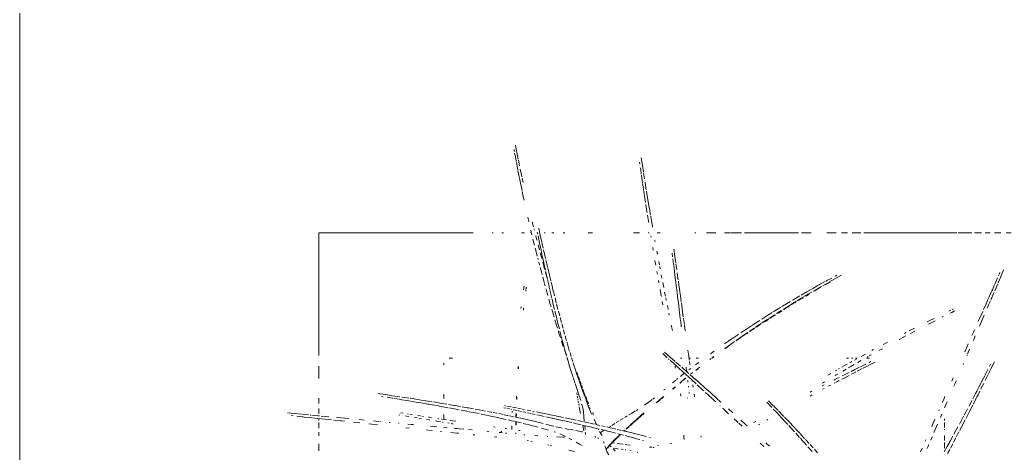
# Model space of a CAD drawing. Header units: millimetres. Extents: x -67152 to -48359, y -6192 to 21191.
# Drawn here: x -62355 to -61563, y 1057 to 1403 of the extents above; entities that cross this region are included whole.
import ezdxf

# ---------------------------------------------------------------- set-up
doc = ezdxf.new("R2010")
doc.units = ezdxf.units.MM
for name, color, linetype, lineweight in [('G-IMPT', 8, 'Continuous', 9), ('I-FURN', 30, 'Continuous', 9), ('Q-SPCQ', 91, 'Continuous', 9)]:
    doc.layers.add(name, color=color, linetype=linetype, lineweight=lineweight)

# ---------------------------------------------------------------- blocks, each defined once
blk = doc.blocks.new('2017_EN_Awning_Llaza_Complet-PRO - Frontal-3576117-Nivel 1 Oficinas')
at = {"layer": 'Q-SPCQ'}
blk.add_line((-2975, 145.89), (-2975, 2171.56), dxfattribs=at)
blk = doc.blocks.new('LR2371_Conjunto_Estar_Externo_932 - RM-palem_elek_dwg-V24-Nivel 1 Oficinas')
at = {"layer": 'G-IMPT'}
for p, q in [((-951.1, -536.5), (-942.6, -520.8)), ((-929.6, -527.1), (-941.1, -547.7)), ((-838.3, -527.4), (-844.6, -541.7)), ((-427.4, -537.4), (-439.4, -523.9)), ((-418.1, -529.2), (-402.5, -546.9)), ((255.9, -524.9), (258.8, -525.6)), ((282.7, -531.2), (287.3, -532.1)), ((302.2, -535.1), (305.5, -535.6)), ((313.3, -536.6), (321.3, -537.7)), ((352.5, -538.6), (344.3, -529.8)), ((374.7, -526.6), (368.9, -515.9)), ((378.4, -535.9), (374.7, -526.6)), ((381.4, -544.2), (378.4, -535.9)), ((501, -528.9), (523.9, -534.6)), ((-975, -581.4), (-965.9, -564.3)), ((-952.8, -568.8), (-963.7, -588.7)), ((-953.8, -541.7), (-963, -558.8)), ((-949.5, -562.9), (-952.8, -568.8)), ((-941.1, -547.7), (-948.5, -561.1)), ((-877.7, -572.1), (-883.6, -586)), ((-870.6, -555.5), (-866.4, -545.8)), ((-864.1, -540.4), (-866.4, -545.8)), ((-856.5, -568.5), (-859, -574.1)), ((-422.9, -542.5), (-411.3, -555.3)), ((-394.7, -573.5), (-406.9, -560.1)), ((-397.1, -553.1), (-386.5, -565)), ((-394.7, -573.5), (-392.5, -575.9)), ((-386.5, -565), (-377.9, -574.6)), ((-243, -558.6), (-253.4, -549)), ((-243, -558.6), (-238.9, -562.4)), ((-231.9, -547.6), (-217.1, -561.5)), ((131.9, -561.3), (124.4, -559.6)), ((175.7, -552.2), (179.8, -553.6)), ((196.7, -544.7), (193.6, -544.5)), ((211.2, -545.6), (201, -545)), ((234.6, -570.6), (237.7, -571.5)), ((248.6, -574.7), (261.6, -578.4)), ((286, -553.3), (298.3, -554.8)), ((305.2, -555.8), (298.3, -554.8)), ((326.5, -558.8), (313.1, -556.9)), ((326.5, -558.8), (336.4, -560)), ((347.2, -573.4), (327.8, -592.6)), ((348.1, -570.5), (329.2, -589.4)), ((332.6, -539.3), (349.5, -541.7)), ((346.3, -561.3), (352.2, -562)), ((347.2, -573.4), (365.4, -554)), ((348.1, -570.5), (365.8, -551.5)), ((355.6, -562.4), (352.2, -562)), ((360.1, -546.7), (365.3, -552)), ((365.4, -554), (379.1, -537.7)), ((365.8, -551.5), (372.4, -543.5)), ((383.5, -549.3), (381.4, -544.2)), ((388.2, -567.3), (387.7, -561.7)), ((388.2, -567.3), (388, -561.5)), ((471.9, -551.4), (482.4, -557.7)), ((482.4, -557.7), (494.6, -564.4)), ((512.4, -574.4), (523.3, -580.5)), ((589.1, -550.2), (594.9, -551.7)), ((601.6, -553.3), (604.9, -554.1)), ((665.6, -567.7), (670.2, -568.7)), ((679.5, -570.3), (685, -571.1)), ((-1000, -629.3), (-990.3, -610.5)), ((-978.1, -587.3), (-987.1, -604.5)), ((-976.6, -612.3), (-983, -624)), ((-967.5, -595.5), (-976.6, -612.3)), ((-900.4, -625.5), (-890.4, -602)), ((-389, -579.6), (-377.9, -591.6)), ((-371.9, -598.1), (-377.9, -591.6)), ((-376.8, -575.9), (-372.9, -580.2)), ((-360.8, -610), (-370.8, -599.2)), ((-370.1, -583.4), (-354.8, -600.3)), ((-360.8, -610), (-352.9, -618.3)), ((-350, -605.5), (-335.8, -621)), ((11.6, -584.7), (12.6, -589.8)), ((77.3, -575.9), (78, -586.9)), ((78.1, -588.2), (78.3, -592.2)), ((210.9, -583.1), (206.9, -582)), ((223.5, -586.5), (229, -588)), ((243.3, -591.7), (229, -588)), ((243.3, -591.7), (258.3, -595.6)), ((274, -599.5), (258.3, -595.6)), ((261.6, -578.4), (277.3, -582.7)), ((274, -599.5), (290.4, -603.6)), ((277.3, -582.7), (293.6, -587.1)), ((299.9, -605.9), (290.4, -603.6)), ((293.6, -587.1), (305.6, -590.3)), ((307.5, -607.7), (301.6, -606.3)), ((309, -608.2), (305.4, -611.4)), ((307.1, -611.7), (310.6, -608.5)), ((307.5, -607.7), (317.7, -610.2)), ((312.3, -592.1), (328.4, -596.3)), ((322, -611.2), (325.3, -612)), ((323.2, -594.9), (329.2, -589.4)), ((324.8, -595.4), (327.8, -592.6)), ((336.5, -614.6), (325.3, -612)), ((328.4, -596.3), (334.4, -597.8)), ((342.6, -599.9), (346.8, -601)), ((346.8, -601), (365.9, -605.9)), ((365.9, -605.9), (372.5, -607.5)), ((374.4, -608), (385.6, -610.8)), ((385.6, -610.8), (398.6, -614)), ((394.3, -606.3), (387, -611.1)), ((398.2, -595.4), (394.1, -590.3)), ((394.3, -606.3), (401.6, -600.9)), ((405.1, -606.5), (398.2, -595.4)), ((412.6, -581.8), (407.6, -579.6)), ((408.5, -613), (410.5, -616.9)), ((423.1, -586.3), (418.8, -584.5)), ((459, -595.2), (459.2, -598.2)), ((459.2, -598.2), (459.7, -604)), ((460.5, -614.1), (462, -629.2)), ((464.9, -608.3), (466.4, -615.8)), ((469.3, -604.5), (473.6, -605.3)), ((489.4, -608.4), (473.6, -605.3)), ((489.4, -608.4), (497.2, -610)), ((505.3, -611.8), (508.5, -612.4)), ((523.8, -614.5), (508.5, -612.4)), ((535.8, -586.8), (546.2, -591.7)), ((547.1, -584.3), (540.2, -583.9)), ((546.2, -591.7), (559, -597.6)), ((547.1, -584.3), (571.2, -585.9)), ((574.8, -603.6), (580.2, -605.4)), ((602.1, -611.1), (611.9, -613.9)), ((608, -587.5), (604.2, -587.4)), ((611.9, -613.9), (626, -618)), ((655.5, -590.3), (644.1, -589.5)), ((693.9, -593.4), (697.4, -593.7)), ((712.2, -609.8), (717.8, -610.6)), ((729.1, -596.8), (729.1, -600.6)), ((769, -600.4), (763.5, -599.9)), ((785.9, -601.9), (780.8, -601.5)), ((782.8, -605.8), (786.8, -606.4)), ((785.9, -601.9), (793.4, -602.6)), ((802.9, -584.2), (812.1, -585.1)), ((841.3, -606.9), (832.8, -606.2)), ((888, -593), (894.1, -593.7)), ((897.9, -612.1), (912.2, -613.4)), ((949.3, -599.4), (957.6, -600.3)), ((957.6, -600.3), (980.3, -602.6)), ((1016.2, -606.4), (1020.5, -606.8)), ((1052.8, -610.2), (1067.5, -611.7)), ((1069.5, -612), (1074.5, -612.5)), ((-1000, -629.3), (-1011.7, -651.8)), ((-988.8, -634.8), (-1001, -657.7)), ((-900.4, -625.5), (-904.5, -635.1)), ((-884.8, -632.5), (-894, -653.4)), ((-881.4, -624.9), (-884.8, -632.5)), ((-351.2, -620.2), (-343.2, -628.7)), ((-332.9, -639.5), (-343.2, -628.7)), ((-335.8, -621), (-328, -629.5)), ((-325.2, -647.6), (-331.7, -640.7)), ((-325.2, -647.6), (-311.2, -662.1)), ((-324.8, -632.9), (-318.1, -640.2)), ((-318.1, -640.2), (-299.9, -659.6)), ((-242.6, -649.9), (-246.5, -652.2)), ((-211.2, -631.4), (-216.2, -634.4)), ((-193.3, -640.7), (-200.3, -644.7)), ((-158, -636.2), (-166.9, -628.1)), ((-158, -636.2), (-142.4, -650.3)), ((-147.7, -626.5), (-134.8, -638.5)), ((-132.5, -640.7), (-127, -645.8)), ((-127, -645.8), (-116.3, -655.7)), ((263.9, -650.7), (241.8, -670.2)), ((266.7, -646.6), (245, -665.8)), ((263.9, -650.7), (282.2, -634)), ((266.7, -646.6), (271, -642.6)), ((274.1, -639.8), (284.6, -630.1)), ((288.5, -628.3), (282.2, -634)), ((301.6, -614.8), (289.6, -625.6)), ((301.6, -616.6), (289.8, -627.2)), ((324.4, -650.3), (313.5, -657.1)), ((339.8, -640.7), (328.1, -648)), ((343.8, -616.4), (341, -615.7)), ((343.8, -616.4), (355.7, -619.1)), ((349.5, -634.6), (344.9, -637.5)), ((357.1, -629.9), (349.5, -634.6)), ((357.1, -619.4), (363, -620.8)), ((369.5, -622.3), (361.4, -627.3)), ((375.8, -623.7), (363, -620.8)), ((382.7, -625.3), (397.1, -628.6)), ((419.1, -633.5), (403.2, -629.9)), ((406, -615.7), (426.9, -620.8)), ((416.1, -632.8), (425.1, -654.3)), ((419.4, -635.8), (420.7, -638.8)), ((424.4, -634.7), (441.8, -638.5)), ((426.9, -620.8), (440.6, -624.1)), ((442.4, -624.5), (448.5, -626)), ((464.9, -643.6), (445.8, -639.4)), ((448.5, -626), (470.6, -631.2)), ((463.6, -646), (465, -662.8)), ((466.4, -615.8), (469, -629.8)), ((468, -644.2), (468.2, -644.3)), ((470.9, -644.9), (488.5, -648.7)), ((476, -632.4), (493.3, -636.5)), ((493.3, -636.5), (505.4, -639.2)), ((513.1, -653.9), (494.8, -650)), ((511.7, -640.7), (516.5, -641.8)), ((516.5, -641.8), (540.3, -647.2)), ((523.8, -614.5), (539.1, -617.2)), ((540.3, -647.2), (548.5, -649.1)), ((558.3, -621.1), (549.4, -619.2)), ((549.6, -649.3), (564.6, -652.7)), ((558.3, -621.1), (573.7, -624.6)), ((594.3, -629.7), (582.2, -626.7)), ((594.3, -629.7), (609, -633.5)), ((612.3, -634.4), (609, -633.5)), ((623.2, -637.2), (638.1, -641)), ((626, -618), (629.3, -619)), ((645, -642.7), (638.1, -641)), ((643.7, -622.9), (656.3, -626.4)), ((653.7, -644.8), (647.3, -643.2)), ((653.7, -644.8), (670, -648.7)), ((659.1, -627.1), (672.6, -630.6)), ((687, -652.6), (670, -648.7)), ((672.6, -630.6), (681.2, -632.8)), ((683.1, -633.3), (689.5, -634.9)), ((689.5, -634.9), (700.1, -637.5)), ((707.2, -639.3), (725.5, -643.7)), ((725.5, -643.7), (734.4, -645.7)), ((727.5, -632.4), (727.3, -644.1)), ((728.8, -635.6), (728.7, -643.6)), ((728.8, -635.6), (728.8, -631.2)), ((736.3, -646.2), (744.5, -648.1)), ((744.5, -614.2), (744.2, -627.7)), ((744.5, -648.1), (758.2, -651.2)), ((765.5, -617.4), (769.9, -618)), ((815.3, -624.5), (808.2, -623.5)), ((947.3, -616.6), (930.3, -615)), ((955.7, -617.3), (947.9, -616.6)), ((955.7, -617.3), (966.2, -618.3)), ((960.5, -645.8), (973.4, -647.8)), ((971.6, -635.9), (975.3, -636.5)), ((984, -649.3), (973.4, -647.8)), ((975.3, -636.5), (979.4, -637.2)), ((986.7, -638.3), (992.4, -639.3)), ((1007.3, -622), (994.2, -620.8)), ((1003.2, -652.2), (997.7, -651.4)), ((1003.2, -652.2), (1016.5, -654.2)), ((1009.6, -642.1), (1013.1, -642.7)), ((1020.9, -643.9), (1034.7, -646.2)), ((1034.6, -624.5), (1044.1, -625.4)), ((1034.7, -646.2), (1039.7, -647)), ((1059.6, -626.8), (1044.1, -625.4)), ((1061.2, -650.6), (1064.3, -651.1)), ((1064.3, -651.1), (1074.4, -652.8)), ((1133.9, -633.6), (1124.9, -632.8)), ((1133.9, -633.6), (1147.1, -634.8)), ((1141.1, -619.4), (1155, -620.9)), ((1183.7, -638.2), (1180.8, -638)), ((1215.2, -641.1), (1219.7, -641.5)), ((1255, -644.8), (1250, -644.3)), ((1258.8, -645.1), (1279.5, -647.1)), ((1264.2, -632.4), (1286.7, -634.7)), ((1286.7, -634.7), (1297.6, -635.9)), ((1316.6, -650.5), (1335.7, -652.3)), ((1332.6, -639.5), (1347.2, -641.1)), ((1347.2, -641.1), (1357.4, -642.2)), ((1391.6, -645.8), (1402.2, -646.9)), ((1403.8, -647.1), (1407.4, -647.4)), ((1407.4, -647.4), (1434.5, -650.3)), ((1442.8, -651.2), (1467.2, -653.7)), ((-1028.9, -685.4), (-1036.2, -699.7)), ((-1024, -675.8), (-1028.2, -683.9)), ((-1024, -675.8), (-1015, -658.2)), ((-1013.5, -681), (-1020, -693.4)), ((-1007.3, -669.4), (-1013.5, -681)), ((-1001, -657.7), (-1005.2, -665.6)), ((-920.7, -673.1), (-915.6, -661)), ((-908.6, -686.4), (-910.4, -690.3)), ((-308.9, -664.4), (-306.7, -666.7)), ((-287.9, -686.1), (-306.7, -666.7)), ((-299.9, -659.6), (-281.4, -679.3)), ((-285.6, -688.5), (-268.8, -705.7)), ((-281.4, -679.3), (-268.1, -693.3)), ((-111.6, -678.2), (-94.6, -693.6)), ((-95.3, -675.2), (-83.6, -686)), ((-83.6, -686), (-72.2, -696.5)), ((231.6, -677.7), (245, -665.8)), ((232.7, -678.2), (241.8, -670.2)), ((262.1, -688.1), (256.9, -691.2)), ((279.4, -677.8), (265.8, -685.9)), ((291, -670.8), (279.4, -677.8)), ((303.2, -663.5), (297.3, -667)), ((308.5, -660.2), (303.2, -663.5)), ((430.1, -680.1), (429.7, -671)), ((435.7, -673.1), (441, -685.9)), ((447.6, -701.7), (441, -685.9)), ((465, -662.8), (467, -681.8)), ((467, -681.8), (469.5, -698.9)), ((478, -675.6), (483.1, -702.1)), ((514.1, -654.1), (537.4, -659)), ((562.3, -664.3), (544.1, -660.4)), ((562.3, -664.3), (570.7, -666)), ((564.6, -652.7), (577.6, -655.6)), ((572.3, -666.3), (587.2, -669.4)), ((579.2, -655.9), (585.1, -657.2)), ((586.5, -657.5), (589.4, -658.2)), ((596.1, -671.2), (587.2, -669.4)), ((589.4, -658.2), (612.2, -663.2)), ((612.5, -674.6), (597.7, -671.6)), ((612.5, -674.6), (638.3, -679.8)), ((619.3, -664.8), (640.3, -669.4)), ((649.1, -682), (638.3, -679.8)), ((640.3, -669.4), (646.8, -670.8)), ((654.1, -672.3), (665.4, -674.8)), ((664.5, -685.1), (658.3, -683.9)), ((669.2, -675.6), (684.1, -678.8)), ((670.8, -686.4), (684.6, -689.1)), ((687, -652.6), (704.7, -656.6)), ((690.2, -680.1), (693, -680.7)), ((693, -680.7), (702.2, -682.7)), ((723, -660.6), (704.7, -656.6)), ((706.6, -683.6), (713, -684.9)), ((716.2, -685.6), (719.3, -686.3)), ((723, -660.6), (732.7, -662.7)), ((723.7, -687.2), (739.2, -690.5)), ((726.7, -673.1), (726.9, -661.9)), ((728, -677.5), (728.3, -664.6)), ((728.4, -661.7), (728.3, -664.6)), ((737.2, -663.6), (742.1, -664.7)), ((753, -666.9), (742.1, -664.7)), ((742.6, -679.6), (742.4, -685.1)), ((761.7, -668.7), (757.9, -667.9)), ((761.7, -668.7), (773.3, -671.1)), ((765.9, -653), (784.3, -657.1)), ((778.2, -672.1), (782, -672.9)), ((794.6, -675.4), (782, -672.9)), ((784.3, -657.1), (799.4, -660.4)), ((801.2, -660.7), (805.1, -661.6)), ((802.9, -677), (801.2, -676.7)), ((802.9, -677), (816.3, -679.6)), ((805.1, -661.6), (826.5, -666.2)), ((821.3, -680.6), (824.4, -681.2)), ((838.7, -683.9), (824.4, -681.2)), ((826.5, -666.2), (833.9, -667.7)), ((836, -668.1), (848.6, -670.7)), ((846.4, -685.4), (869.1, -689.6)), ((848.6, -670.7), (863, -673.7)), ((886.7, -692.9), (869.1, -689.6)), ((871.1, -675.3), (894.2, -680)), ((894.2, -680), (909.2, -682.9)), ((912.2, -683.5), (917.9, -684.6)), ((917.9, -684.6), (940.2, -688.9)), ((947.8, -690.3), (966.7, -693.9)), ((1027.2, -655.8), (1030.6, -656.4)), ((1062.6, -661.2), (1055.2, -660.1)), ((1062.6, -661.2), (1067, -661.9)), ((1086.8, -664.9), (1092.2, -665.8)), ((1093.8, -656), (1103.8, -657.7)), ((1108.5, -668.3), (1098.5, -666.7)), ((1110.8, -658.8), (1120.7, -660.5)), ((1130.2, -671.6), (1138.5, -672.9)), ((1142.8, -664.2), (1152.5, -665.8)), ((1144.7, -673.9), (1148.1, -674.4)), ((1152.5, -665.8), (1155.6, -666.4)), ((1174.7, -678.5), (1164.7, -677)), ((1178, -670.1), (1181.6, -670.8)), ((1376, -656), (1406.2, -658.8)), ((1423, -660.4), (1406.2, -658.8)), ((1452.4, -663.1), (1466, -664.4)), ((1483, -665.9), (1466, -664.4)), ((1467.2, -653.7), (1480.4, -655.1)), ((1482.8, -655.4), (1496.8, -656.9)), ((1495.7, -667.1), (1488.6, -666.5)), ((1495.7, -667.1), (1518, -669.2)), ((1496.8, -656.9), (1516.5, -659)), ((1518.7, -659.2), (1526.3, -660)), ((1522.8, -669.6), (1525.2, -669.9)), ((1526.3, -660), (1548, -662.3)), ((1554.6, -672.6), (1531.6, -670.5)), ((1551.5, -662.7), (1555.6, -663.1)), ((1555.6, -663.1), (1576.1, -665.3)), ((1558.2, -672.9), (1583.6, -675.3)), ((1612.5, -678), (1584.3, -675.4)), ((1590.8, -666.9), (1598.5, -667.7)), ((-1048.5, -723.9), (-1054.1, -734.9)), ((-1048.5, -723.9), (-1042.6, -712.2)), ((-1040.6, -708.3), (-1036.2, -699.7)), ((-1026, -704.7), (-1037.4, -726.4)), ((-941.4, -721.4), (-935.3, -707.1)), ((-931.5, -698.3), (-935.3, -707.1)), ((-923.5, -720), (-929.4, -733.5)), ((-249.2, -725.5), (-268.3, -706.2)), ((-262.5, -699.1), (-243.2, -719.2)), ((-64.8, -720.4), (-48.6, -734.9)), ((-62.5, -705.5), (-61.8, -706.2)), ((-46.2, -720.5), (-39.8, -726.4)), ((-39.8, -726.4), (-32.3, -733.3)), ((175.8, -724.7), (156.7, -741.1)), ((180.3, -719.5), (169.5, -728.8)), ((175.8, -724.7), (185.3, -717.2)), ((207.3, -724.5), (200.3, -730)), ((214.3, -719.5), (207.3, -724.5)), ((230.6, -708), (214.8, -719.2)), ((440.5, -694.9), (442.3, -699.6)), ((444.5, -705.5), (445.7, -708.8)), ((447.3, -713), (448.6, -716.7)), ((447.6, -701.7), (453.8, -719.5)), ((452.3, -726.1), (448.6, -716.7)), ((459.5, -737), (453.8, -719.5)), ((470, -701), (472.7, -712.4)), ((476.7, -726), (479.3, -733.6)), ((483.9, -706.5), (485.1, -712.9)), ((486.1, -718.6), (486.9, -723.2)), ((487.8, -727.8), (488.4, -731.1)), ((704.5, -693.1), (696.9, -691.6)), ((718.1, -695.8), (708.6, -693.9)), ((718.1, -695.8), (721.6, -696.5)), ((725.7, -697.3), (741.8, -700.4)), ((745.7, -691.8), (747.3, -692.2)), ((764.2, -704.8), (746.2, -701.3)), ((753.2, -693.4), (760.5, -694.9)), ((766.4, -696.2), (774.9, -697.9)), ((773.2, -706.5), (769, -705.7)), ((892.4, -693.9), (911.5, -697.3)), ((912.2, -697.5), (915.9, -698.1)), ((936.7, -701.8), (917.6, -698.4)), ((943.2, -702.9), (964.8, -706.7)), ((967.7, -707.2), (964.8, -706.7)), ((966.7, -693.9), (988, -697.8)), ((988.9, -710.8), (969.1, -707.4)), ((991.8, -698.5), (1017.3, -703.2)), ((996.3, -712), (1015, -715.1)), ((1041.6, -719.5), (1015.6, -715.2)), ((1017.3, -703.2), (1026.1, -704.8)), ((1027.3, -705), (1043.3, -707.8)), ((1041.6, -719.5), (1050.6, -720.9)), ((1043.3, -707.8), (1065.1, -711.7)), ((1053.7, -721.4), (1068.1, -723.8)), ((1066.6, -711.9), (1069.7, -712.5)), ((1077.6, -725.3), (1068.1, -723.8)), ((1069.7, -712.5), (1093.9, -716.6)), ((1094.9, -728), (1078.7, -725.4)), ((1094.9, -728), (1122.2, -732.2)), ((1096.5, -717.1), (1123.7, -721.7)), ((1123.7, -721.7), (1135.9, -723.7)), ((1138.2, -724.1), (1151.2, -726.3)), ((1151.2, -726.3), (1169.7, -729.3)), ((-1068.1, -762.8), (-1060.9, -748.5)), ((-1057.6, -765.2), (-1064.2, -778)), ((-1055.3, -737.3), (-1060.9, -748.5)), ((-1051.4, -753.2), (-1057.1, -764.2)), ((-1040.9, -733.2), (-1051.4, -753.2)), ((-930.3, -735.4), (-932.3, -740)), ((-418.7, -748.1), (-410.4, -743.6)), ((-410.4, -758.1), (-418, -762)), ((-25.7, -755.4), (-48, -735.4)), ((-31.4, -734.1), (-17.8, -746.6)), ((-25.7, -755.4), (-3.4, -775.3)), ((-17.8, -746.6), (-6.1, -757.3)), ((0.5, -763.4), (4.4, -766.9)), ((4.4, -766.9), (26.5, -787.1)), ((38.8, -751.4), (37.1, -739.9)), ((57.1, -753.2), (57.6, -757.6)), ((65.2, -736.8), (64.3, -733.4)), ((89.7, -742.5), (90, -745.9)), ((90, -745.9), (90.9, -751.9)), ((155.2, -767.3), (151.5, -770.3)), ((155.1, -741.2), (161, -736.1)), ((164.5, -733.1), (161, -736.1)), ((198.6, -731.4), (192.3, -736.5)), ((458.3, -741.3), (454.1, -730.6)), ((459.5, -737), (464.9, -751.3)), ((460, -746), (463.8, -756.1)), ((464.8, -758.8), (469, -770.3)), ((470.2, -765.1), (464.9, -751.3)), ((470.2, -765.1), (475.6, -779.6)), ((479.3, -733.6), (484.3, -747.8)), ((484.3, -747.8), (489.3, -761.6)), ((489.1, -735.3), (490.7, -743.6)), ((489.3, -761.6), (494.3, -776.2)), ((491.5, -747.8), (493, -756.1)), ((724.5, -739.7), (724.8, -730.7)), ((725.9, -742.7), (726.3, -732.4)), ((1137.9, -734.7), (1122.2, -732.2)), ((1149.7, -736.5), (1143.2, -735.5)), ((1149.7, -736.5), (1170.8, -739.6)), ((1171.8, -729.7), (1179.1, -730.9)), ((1205.8, -744.8), (1177.6, -740.7)), ((1179.1, -730.9), (1199.9, -734.3)), ((1203.3, -734.8), (1207.2, -735.4)), ((1207.2, -735.4), (1227.3, -738.6)), ((1209.4, -745.4), (1234.3, -749)), ((1263.1, -753.1), (1235.1, -749.1)), ((1241.8, -740.9), (1249.4, -742.1)), ((-1098.6, -824.3), (-1088.7, -804.2)), ((-1077.1, -803.1), (-1086.7, -821.9)), ((-1073.4, -773.5), (-1082.9, -792.6)), ((-1073.8, -796.6), (-1077.1, -803.1)), ((-1073.4, -773.5), (-1071.8, -770.3)), ((-1064.2, -778), (-1072.8, -794.7)), ((-970.7, -790), (-975.9, -802.1)), ((-970.7, -790), (-967.1, -781.6)), ((-959.4, -801.2), (-965.1, -813.9)), ((-516.3, -799.8), (-522.8, -803.2)), ((-516.3, -799.8), (-511.3, -797.2)), ((-503.1, -805.5), (-509.4, -808.7)), ((-508.4, -795.6), (-504.1, -793.4)), ((-482.1, -781.8), (-489.7, -785.8)), ((-462, -795.6), (-465.8, -797.9)), ((-457.7, -782.4), (-465.2, -786.3)), ((-464.6, -772.6), (-460.3, -770.3)), ((-462, -795.6), (-457.8, -793.1)), ((19.1, -795.3), (-3.4, -775.3)), ((19.1, -795.3), (41.5, -815.2)), ((30.5, -790.8), (48.7, -807.4)), ((43.7, -786.7), (42.4, -777.6)), ((45.8, -801.7), (46.3, -805.2)), ((60, -778), (60.5, -782.3)), ((62.3, -797.2), (63, -803.5)), ((70, -812.2), (83.1, -801.8)), ((94.3, -793.8), (76.6, -808.3)), ((92.7, -793.8), (88.3, -797.5)), ((122.2, -794.5), (109.4, -804.8)), ((110.2, -779.4), (121.1, -770.3)), ((112.2, -779), (117.3, -774.8)), ((122.6, -770.3), (117.3, -774.8)), ((474.8, -786.1), (470.5, -774.2)), ((481.1, -794.8), (475.6, -779.6)), ((479.6, -799.3), (476.2, -789.8)), ((479.6, -799.3), (480.7, -802.5)), ((481.1, -794.8), (486.7, -810.7)), ((494.3, -776.2), (499.4, -791.5)), ((500.3, -794.2), (504.6, -807.5)), ((-1100.2, -827.5), (-1111.3, -850.1)), ((-1090.1, -828.5), (-1099.3, -846.6)), ((-1088.3, -824.9), (-1090.1, -828.5)), ((-612.8, -849.6), (-593.4, -839.7)), ((-584.5, -835.1), (-588.1, -837)), ((-577.6, -842.8), (-584, -846)), ((-571.3, -828.3), (-582.2, -833.9)), ((-569.8, -838.9), (-575.7, -841.9)), ((-559.5, -833.8), (-562.2, -835.1)), ((-561.6, -823.3), (-539.9, -812)), ((-547, -827.5), (-559.5, -833.8)), ((-549.9, -847.5), (-537.3, -840.2)), ((-535.4, -821.7), (-546, -827.1)), ((-533.7, -808.9), (-539.9, -812)), ((-511.7, -809.8), (-523.6, -815.8)), ((-511.8, -825.3), (-517.9, -828.8)), ((-509.3, -841.6), (-513.4, -843.9)), ((-511.8, -825.3), (-508, -823)), ((-479.7, -824.6), (-491.1, -831.2)), ((16.1, -855.9), (32.3, -843.4)), ((24.1, -848.4), (32.2, -842.1)), ((54.4, -826.6), (41.5, -815.2)), ((50.8, -828.9), (42.9, -835.1)), ((48.7, -807.4), (58.6, -816.3)), ((64, -835.1), (58.7, -830.4)), ((59.5, -817.1), (70.9, -827.5)), ((64, -835.1), (86.5, -855)), ((67.3, -838), (64.2, -840.4)), ((67.2, -838.1), (67.7, -842.7)), ((67.7, -842.7), (69.3, -855.8)), ((70.9, -827.5), (85.7, -840.9)), ((71.5, -812.4), (76.6, -808.3)), ((85.4, -823.9), (75.5, -831.6)), ((91.3, -819.2), (85.4, -823.9)), ((87.4, -842.5), (93.2, -847.7)), ((106.1, -807.4), (101.3, -811.3)), ((482, -806.5), (486.4, -819.7)), ((492.3, -827.3), (486.7, -810.7)), ((487.8, -824.2), (489.4, -829)), ((491.3, -835.1), (489.4, -829)), ((492.3, -827.3), (498, -844.6)), ((504.6, -807.5), (507.3, -815.9)), ((507.9, -817.8), (509.9, -824.2)), ((509.9, -824.2), (513.1, -834.5)), ((513.2, -835.1), (514.9, -840.5)), ((515.2, -841.5), (520.7, -859.6)), ((-1124.1, -876.2), (-1111.7, -850.8)), ((-1105.9, -859.7), (-1109.4, -866.6)), ((-1002.8, -865), (-1004.6, -869.2)), ((-663.2, -875.2), (-638.5, -862.7)), ((-639.4, -873.3), (-646.3, -876.7)), ((-615.9, -851.2), (-637.9, -862.4)), ((-608.8, -858.3), (-626.6, -867)), ((-605.4, -856.6), (-608.8, -858.3)), ((-608.2, -880.9), (-595.6, -873.8)), ((-584, -846), (-602.4, -855.1)), ((-582, -882.6), (-592.2, -888.2)), ((-565.3, -856.4), (-580.9, -865.4)), ((-568.4, -875), (-572.8, -877.4)), ((-564.7, -872.9), (-567.8, -874.6)), ((-562.7, -854.9), (-559.6, -853.1)), ((-541.5, -859.9), (-554.4, -867.2)), ((-533.5, -855.4), (-539, -858.5)), ((-521.1, -848.4), (-524.2, -850.1)), ((33.2, -864), (20.6, -873.5)), ((58.5, -844.7), (51.3, -850.3)), ((54.7, -865.3), (56.4, -877.3)), ((57, -882), (57.4, -885)), ((108.9, -874.8), (91.3, -859.2)), ((93.2, -847.7), (115.3, -867.7)), ((110.4, -851.3), (111.3, -855.6)), ((111.3, -855.6), (112, -858.9)), ((111.7, -877.2), (131.3, -894.4)), ((115.3, -867.7), (131, -881.8)), ((503.8, -862.6), (498, -844.6)), ((503.8, -862.6), (506.8, -872.1)), ((508.2, -876.5), (509.7, -881.2)), ((513, -892), (509.7, -881.2)), ((520.7, -859.6), (523.2, -868.4)), ((523.7, -869.8), (526.1, -878.3)), ((526.1, -878.3), (530, -891.9)), ((526.9, -880.5), (530.9, -892.3)), ((718.1, -855.3), (718.5, -849.5)), ((719.7, -859.4), (720.3, -849.3)), ((-1020, -905.3), (-1028.2, -924.4)), ((-1009.5, -914.4), (-1018.7, -935.1)), ((-1018.5, -901.8), (-1017.7, -899.9)), ((-677.2, -919.6), (-690.4, -926.9)), ((-649.9, -919.7), (-656.5, -923.3)), ((-647.2, -902.9), (-642.3, -900.2)), ((-641.8, -899.9), (-640.4, -899.1)), ((-631.6, -894.2), (-635.6, -896.4)), ((-608.1, -897), (-624.8, -906.1)), ((-24.6, -906.7), (-38.8, -916.9)), ((-32.4, -892.7), (-37.4, -896.4)), ((-31.4, -890.4), (-37.3, -894.8)), ((-32.4, -892.7), (-31.4, -891.9)), ((-28.1, -889.4), (-22.6, -885.4)), ((59.4, -898.7), (57.4, -885)), ((60.4, -906.1), (59.5, -899.9)), ((60.4, -906.1), (62.5, -921.3)), ((153.7, -914), (131.3, -894.4)), ((135.1, -885.5), (137.5, -887.7)), ((142.3, -892), (159.6, -907.6)), ((515.6, -900.5), (514.5, -896.7)), ((515.6, -900.5), (519, -911.9)), ((520.5, -916.7), (521.6, -920.4)), ((527.6, -940.9), (521.6, -920.4)), ((531.7, -897.6), (537.3, -917.6)), ((534, -901.6), (535.7, -906.6)), ((535.7, -906.6), (540.7, -922)), ((537.3, -917.6), (541.4, -932.5)), ((-1042.9, -958.7), (-1050.4, -976.3)), ((-1018.7, -935.1), (-1023.1, -945.1)), ((-693.8, -943.3), (-709.8, -951.7)), ((-124.3, -957), (-133.7, -963.5)), ((-126, -960.1), (-123.1, -958)), ((-117.7, -954.2), (-102.2, -943.3)), ((-94.8, -956.3), (-102.9, -961.8)), ((-80, -927.5), (-102.2, -943.3)), ((-79.2, -945.4), (-94.8, -956.3)), ((-80, -925.8), (-93.1, -935.2)), ((527.6, -940.9), (531.4, -954)), ((532.8, -959), (533.7, -962)), ((541.6, -933.4), (543, -938.1)), ((543, -938.1), (548.7, -959.3)), ((545.3, -935.9), (551.6, -955.6)), ((548.7, -959.3), (554.4, -981)), ((-1043.3, -990.7), (-1047.5, -1000.1)), ((-1037.4, -977.3), (-1043.3, -990.7)), ((-816.8, -994.7), (-799.3, -985.6)), ((-794.3, -995.7), (-815.1, -1006.3)), ((-772.7, -971.4), (-781.7, -976.2)), ((-776.1, -986.3), (-781.6, -989.2)), ((-772.7, -971.4), (-769, -969.4)), ((-764, -966.8), (-756, -962.5)), ((-174.7, -993.5), (-194.6, -1006.9)), ((-176.9, -993.1), (-189.3, -1001.4)), ((-164.8, -984.9), (-170.5, -988.7)), ((-168.7, -989.4), (-150.2, -976.8)), ((-143.2, -989.1), (-167.8, -1005.4)), ((-159.1, -981), (-150.1, -974.8)), ((-126, -960.1), (-150.2, -976.8)), ((-142.4, -988.6), (-143.2, -989.1)), ((-142.4, -969.6), (-140.7, -968.4)), ((-135.3, -964.7), (-140.7, -968.4)), ((-118.9, -972.8), (-134.5, -983.3)), ((-104.2, -962.7), (-118.9, -972.8)), ((72.9, -996.2), (75.9, -1017.7)), ((125.5, -1012.4), (122.3, -997)), ((537.7, -976.1), (533.7, -962)), ((539.8, -983.6), (544.2, -999.3)), ((554.4, -981), (558.1, -995.3)), ((556.4, -970.7), (561.6, -987)), ((561.6, -987), (564.4, -996.1)), ((-1066.4, -1013.5), (-1078.3, -1041.3)), ((-1061.4, -1031.5), (-1065.8, -1041.2)), ((-879.4, -1027.2), (-894.9, -1035.1)), ((-874.8, -1036.3), (-890.6, -1044.1)), ((-879.4, -1027.2), (-869.5, -1022.1)), ((-863.8, -1030.8), (-874.8, -1036.3)), ((-249.1, -1040.5), (-238.9, -1034)), ((-224, -1026.4), (-246.6, -1041.1)), ((-232, -1029.5), (-238.9, -1034)), ((-214, -1017.7), (-222.8, -1023.5)), ((-220.6, -1024.1), (-200.9, -1011.1)), ((-192.6, -1021.7), (-215.7, -1036.6)), ((-214, -1017.7), (-203.6, -1010.8)), ((-197.9, -1009.1), (-199.2, -1009.9)), ((-196.6, -1006.2), (-189.3, -1001.4)), ((-185.2, -1016.8), (-192.6, -1021.7)), ((-167.8, -1005.4), (-183.5, -1015.7)), ((79.4, -1043.4), (76.2, -1020.1)), ((88.2, -1011.8), (89, -1018.5)), ((89, -1018.5), (91.6, -1039.3)), ((126.8, -1018.5), (125.7, -1013)), ((550.7, -1023.2), (546, -1005.9)), ((552.2, -1028.6), (557.3, -1047.6)), ((560.2, -1003.3), (566, -1026.1)), ((566, -1026.1), (569.8, -1041)), ((567.6, -1006.6), (570.1, -1014.5)), ((570.1, -1014.5), (577.4, -1038.6)), ((-1085, -1056.9), (-1078.3, -1041.3)), ((-1067.9, -1046), (-1078.9, -1070.9)), ((-1066.4, -1042.7), (-1067.9, -1046)), ((-970.1, -1072.8), (-959.7, -1067.6)), ((-952.6, -1064.1), (-959.1, -1067.3)), ((-948.3, -1072.2), (-955.1, -1075.5)), ((-926.3, -1051), (-923.1, -1049.3)), ((-302, -1074), (-289.3, -1066.1)), ((-280.6, -1062.8), (-299.1, -1074.6)), ((-268.3, -1069.6), (-293.8, -1085.3)), ((-284.6, -1063.2), (-288.6, -1065.7)), ((-264, -1050.1), (-276.2, -1057.8)), ((-273.2, -1058.2), (-249.1, -1042.7)), ((-242.8, -1053.8), (-264.4, -1067.2)), ((-264, -1050.1), (-256.7, -1045.4)), ((-223.6, -1041.5), (-242.8, -1053.8)), ((79.6, -1044.5), (79.6, -1044.8)), ((80.4, -1050.6), (82.9, -1068.7)), ((86.5, -1094.7), (83, -1069.3)), ((92, -1042.9), (95.1, -1067.9)), ((95.1, -1067.9), (96.2, -1076.5)), ((136.2, -1064.2), (134.6, -1056.4)), ((563.8, -1072.4), (558.9, -1053.6)), ((570.3, -1042.9), (571.9, -1049.5)), ((571.9, -1049.5), (577.3, -1071.6)), ((580.6, -1049.3), (586.9, -1070.4)), ((586.9, -1070.4), (589.3, -1078.6)), ((-1108.7, -1112.3), (-1102, -1096.6)), ((-1096.6, -1084.1), (-1102, -1096.6)), ((-1092.3, -1101), (-1097.7, -1113.1)), ((-1082.3, -1078.5), (-1092.3, -1101)), ((-960.8, -1078.2), (-965.8, -1080.6)), ((-376.7, -1122.1), (-361.6, -1113)), ((-360.1, -1112.1), (-350.9, -1106.6)), ((-356, -1107.2), (-351, -1104.1)), ((-325.2, -1090.8), (-350.9, -1106.6)), ((-349.4, -1103.2), (-340.3, -1097.7)), ((-319.6, -1100.9), (-333.2, -1109)), ((-314.7, -1082), (-329.7, -1091.2)), ((-325.2, -1090.8), (-306.1, -1078.9)), ((-303.7, -1091.3), (-319.6, -1100.9)), ((-314.7, -1082), (-309.9, -1079)), ((-293.8, -1085.3), (-302.6, -1090.6)), ((86.5, -1094.7), (87.7, -1103.4)), ((88.2, -1107.1), (90, -1120.5)), ((96.3, -1077.6), (98.2, -1093.3)), ((98.2, -1093.3), (100.8, -1114.6)), ((139.2, -1078.7), (142.1, -1093.5)), ((159.1, -1096.2), (160.4, -1103.2)), ((160.4, -1103.2), (161.5, -1109.5)), ((565.5, -1078.8), (571, -1100)), ((577, -1123.8), (572, -1104.3)), ((579.2, -1079.1), (583.7, -1097.7)), ((583.7, -1097.7), (588.7, -1118.9)), ((592.2, -1088.4), (595.2, -1098.7)), ((595.2, -1098.7), (600.9, -1118.8)), ((698.6, -1085.5), (699.1, -1081.2)), ((699.7, -1075.7), (699.1, -1081.2)), ((708.8, -1082.4), (707.8, -1089.5)), ((-1137.1, -1178.3), (-1125.5, -1151.2)), ((-1113.8, -1124), (-1122.6, -1144.6)), ((-1113.3, -1148.3), (-1116.4, -1155.3)), ((-1113.8, -1124), (-1111, -1117.5)), ((-1104.4, -1128.2), (-1112.4, -1146.3)), ((-1098.1, -1114.2), (-1104.4, -1128.2)), ((-428, -1149.8), (-437.3, -1155.1)), ((-428.4, -1152.7), (-422.2, -1149)), ((-417.4, -1146.2), (-402.5, -1137.5)), ((-397.4, -1146.6), (-409, -1153.2)), ((-406.6, -1137.3), (-395, -1130.5)), ((-390.8, -1130.5), (-402.5, -1137.5)), ((-376, -1134.3), (-397.4, -1146.6)), ((-376.7, -1122.1), (-388.3, -1129)), ((-380.1, -1121.6), (-384.2, -1124.1)), ((-366, -1113.2), (-377.6, -1120.1)), ((-345.4, -1116.3), (-371.3, -1131.6)), ((-342.4, -1114.5), (-345.4, -1116.3)), ((91.3, -1129.8), (90, -1120.5)), ((93.7, -1146.7), (91.5, -1131.4)), ((93.7, -1146.7), (95.3, -1158.6)), ((101, -1116.1), (101.4, -1119.1)), ((101.4, -1119.1), (104.3, -1142.9)), ((104.6, -1145.4), (107.9, -1172.1)), ((148.1, -1123.1), (146.2, -1114)), ((150.3, -1134.4), (149.4, -1130)), ((150.3, -1134.4), (152.5, -1145.9)), ((165.1, -1128.8), (165.7, -1132.1)), ((165.7, -1132.1), (170.1, -1155.9)), ((578.8, -1131), (583.4, -1149.4)), ((589.9, -1175.7), (583.6, -1150)), ((589.6, -1122.6), (595.5, -1147.9)), ((595.5, -1147.9), (597.6, -1156.6)), ((604.8, -1132.3), (611.4, -1156)), ((688.3, -1165.5), (690.4, -1149.8)), ((-1138.5, -1181.7), (-1148.6, -1205.2)), ((-1128.4, -1182.2), (-1136.7, -1201)), ((-1126.7, -1178.5), (-1128.4, -1182.2)), ((-1116.4, -1155.3), (-1125.3, -1175.3)), ((-483.6, -1184.2), (-506.4, -1196.8)), ((-469.7, -1173.6), (-487.8, -1183.8)), ((-480.4, -1182.3), (-460, -1170.8)), ((-472.2, -1188.5), (-475.8, -1190.5)), ((-449.6, -1176.1), (-469, -1186.8)), ((-428.4, -1152.7), (-454.4, -1167.6)), ((-442.8, -1172.3), (-449.6, -1176.1)), ((-444.2, -1159.1), (-443.7, -1158.8)), ((-423.5, -1161.4), (-440.9, -1171.2)), ((-410, -1153.8), (-423.5, -1161.4)), ((95.4, -1159.1), (97.3, -1173.4)), ((99.5, -1188.8), (97.3, -1173.4)), ((107.9, -1172.1), (109.4, -1184.1)), ((109.6, -1185.2), (111.3, -1199.2)), ((159.7, -1182.5), (156, -1163.6)), ((174.6, -1181.3), (176.3, -1190.5)), ((589.9, -1175.7), (592, -1184.5)), ((592.9, -1188.2), (596.2, -1201.8)), ((598.1, -1159.1), (601.5, -1173.6)), ((601.5, -1173.6), (606.4, -1195.2)), ((611.4, -1156), (612.3, -1159.1)), ((615.2, -1169.7), (617.2, -1177)), ((617.8, -1179), (619.4, -1184.9)), ((619.4, -1184.9), (624.4, -1203.6)), ((698.6, -1155.2), (696.5, -1168.7)), ((-1160, -1231.8), (-1148.9, -1205.8)), ((-1142.8, -1214.6), (-1145.9, -1221.7)), ((-1140.2, -1208.9), (-1141.6, -1211.9)), ((-532.3, -1211.1), (-506.9, -1197.2)), ((-507.6, -1207.6), (-514.6, -1211.4)), ((-475.8, -1190.5), (-494.2, -1200.5)), ((101.1, -1200.4), (100.2, -1194)), ((101.1, -1200.4), (103.9, -1221.1)), ((111.3, -1199.2), (113.5, -1217.4)), ((113.8, -1219.5), (114.7, -1226.6)), ((114.7, -1226.6), (117.2, -1247.2)), ((162.9, -1199.6), (165.6, -1213.4)), ((180.8, -1215.7), (181.5, -1219.9)), ((181.5, -1219.9), (182.6, -1225.9)), ((598.4, -1211.2), (596.2, -1201.8)), ((602.5, -1228.2), (598.8, -1212.7)), ((602.5, -1228.2), (605.3, -1240.2)), ((606.7, -1196.7), (607.4, -1199.7)), ((607.4, -1199.7), (612.8, -1223.7)), ((607.6, -1199.7), (609.5, -1206.4)), ((611.4, -1213.1), (612.5, -1217.2)), ((614.4, -1223.9), (612.5, -1217.2)), ((612.8, -1223.9), (613.4, -1226.3)), ((627.3, -1214), (629.9, -1223.8)), ((629.9, -1223.9), (634.4, -1240.9)), ((108.7, -1255.6), (105.7, -1233.8)), ((109.1, -1259.1), (112.5, -1283.7)), ((117.6, -1250.6), (118.1, -1254.4)), ((118.1, -1254.4), (120.6, -1274.3)), ((171.5, -1244.5), (169.8, -1235.8)), ((172.8, -1251.8), (175.1, -1263.8)), ((186.8, -1250), (189.9, -1268.3)), ((606, -1242.9), (608.8, -1255.1)), ((612.4, -1270.6), (608.8, -1255.1)), ((614.4, -1231.1), (619.3, -1253.2)), ((620.6, -1246.4), (617.3, -1234.4)), ((619.3, -1253.2), (621.9, -1265.3)), ((620.6, -1246.4), (624.7, -1261.2)), ((622.2, -1266.3), (625.2, -1280.4)), ((636.6, -1249.6), (639.9, -1262.2)), ((116.4, -1312), (112.5, -1283.7)), ((121.6, -1282.6), (123.3, -1296.2)), ((182.5, -1304.2), (180.5, -1293.3)), ((615.1, -1282.3), (613.6, -1275.8)), ((615.1, -1282.3), (621.4, -1309.8)), ((625.2, -1280.4), (629.1, -1298.8)), ((634.6, -1298.1), (628.6, -1275.7)), ((629.6, -1300.9), (631.1, -1308)), ((642.6, -1272.7), (643.9, -1277.5)), ((645.8, -1285), (650.1, -1302.1)), ((650.1, -1302.1), (653.7, -1316.6)), ((190.3, -1347.5), (189.4, -1342.1)), ((196.9, -1308.9), (198.5, -1318.3)), ((627.7, -1337.6), (622.7, -1315.8)), ((628.4, -1341.1), (633.9, -1365.7)), ((631.1, -1308), (637, -1335.9)), ((637, -1335.9), (642.9, -1364.1)), ((637.7, -1309.6), (642.8, -1329.1)), ((656.6, -1328.2), (657.5, -1331.7)), ((657.5, -1331.7), (662.3, -1351.4)), ((205.1, -1358), (206.1, -1364.1)), ((640.1, -1394.1), (633.9, -1365.7)), ((644.1, -1370.2), (645.7, -1377.8)), ((651.8, -1364.1), (647.5, -1347.3)), ((666.4, -1368.3), (670.4, -1385.2)), ((199.2, -1397.2), (199.7, -1400.2)), ((204.9, -1430), (199.7, -1400.2)), ((214.4, -1415.4), (216.5, -1428.3)), ((657.1, -1385.2), (658.5, -1390.7)), ((665.2, -1417.7), (660.5, -1398.7)), ((678.2, -1418.3), (678.7, -1420.6)), ((204.9, -1430), (206.6, -1440.1)), ((207.3, -1444.3), (210, -1459.8)), ((216.5, -1428.3), (219, -1444)), ((220.7, -1454.6), (221.2, -1458.1)), ((221.2, -1458.1), (225.4, -1485)), ((678.7, -1420.6), (682.1, -1435.7)), ((211.8, -1470.4), (210, -1459.8)), ((215, -1489.6), (212.1, -1472.2)), ((215, -1489.6), (219.9, -1519.2)), ((226.7, -1493.3), (230.5, -1517.6)), ((222.7, -1536.2), (219.9, -1519.2)), ((230.5, -1517.6), (232.4, -1530.8)), ((232.6, -1532), (234.9, -1547.2)), ((696.7, -1501.3), (698.5, -1509.3)), ((698.5, -1509.3), (704.1, -1536)), ((224.8, -1548.8), (223.6, -1541.7)), ((224.8, -1548.8), (228.4, -1571.1)), ((234.9, -1547.2), (237.9, -1566.9)), ((238.2, -1569.1), (239.3, -1576.7)), ((704.1, -1587.1), (700.5, -1570.4)), ((704.7, -1538.8), (710.8, -1568.1)), ((710.8, -1568.1), (713.4, -1581.1)), ((234.2, -1607.5), (230.6, -1584.6)), ((234.8, -1611.2), (238.8, -1636.7)), ((239.3, -1576.7), (242.5, -1598.5)), ((243, -1602), (243.6, -1606.1)), ((243.6, -1606.1), (246.6, -1626.7)), ((706.8, -1599.5), (705.3, -1592.6)), ((706.8, -1599.5), (711.4, -1621.5)), ((713.7, -1582.3), (716.7, -1597.4)), ((716.7, -1597.4), (720.5, -1616.7)), ((243.3, -1665.6), (238.9, -1637.4)), ((248.7, -1641.5), (249.8, -1649.3)), ((718.7, -1657.3), (714.1, -1634.8)), ((720.9, -1618.9), (722.4, -1626.4)), ((722.4, -1626.4), (726.5, -1647.9)), ((719.4, -1660.9), (724.4, -1686)), ((729.9, -1714.4), (724.5, -1686.6)), ((727.2, -1651.3), (727.9, -1655.4)), ((727.9, -1655.4), (731.7, -1675.6)), ((732.1, -1677.6), (733.3, -1684.1)), ((734.4, -1690.2), (735.7, -1697.8))]:
    blk.add_line(p, q, dxfattribs=at)
blk = doc.blocks.new('LR2371_Conjunto_Estar_Externo_932 - LR2371_Conjunto_Estar_Externo_932-V25-Nivel 1 Oficinas')
at = {"layer": 'I-FURN'}
for p, q in [((2700, -431.37), (2700, -425.79)), ((2200, -432.43), (2200, -428.03)), ((2200, -438.17), (2200, -434.24)), ((2200, -443.25), (2200, -442.52)), ((2700, -440.9), (2700, -437.89)), ((2200, -448.43), (2200, -444.46)), ((2200, -451.49), (2200, -450.07)), ((2600, -451), (2600, -454.98)), ((2700, -448.43), (2700, -443.9)), ((2700, -451.66), (2700, -450.08)), ((2700, -459.79), (2700, -455.56)), ((2700, -467.98), (2700, -463.66)), ((2200, -469.37), (2200, -468.48)), ((2600, -467.78), (2600, -471.17)), ((2700, -493.54), (2700, -483.59)), ((2600, -494.35), (2600, -495.95)), ((2262.32, -500), (2260.01, -500)), ((2271.16, -500), (2269.82, -500)), ((2274.34, -500), (2273.43, -500)), ((2278.32, -500), (2276.75, -500)), ((2398.44, -500), (2396.48, -500)), ((2404.19, -500), (2403.05, -500)), ((2410.91, -500), (2409.88, -500)), ((2595.71, -500), (2593.22, -500)), ((2700, -600), (2700, -502.14)), ((2146.79, -600), (2150.86, -600)), ((2154.94, -600), (2160.09, -600)), ((2163.53, -600), (2167.56, -600)), ((2170.44, -600), (2176.16, -600)), ((2178.21, -600), (2189.22, -600)), ((2190.21, -600), (2264.54, -600)), ((2266.97, -600), (2273.75, -600)), ((2277.54, -600), (2282.45, -600)), ((2286.51, -600), (2294.07, -600)), ((2306.62, -600), (2314.2, -600)), ((2316.75, -600), (2359.79, -600)), ((2362.18, -600), (2371.03, -600)), ((2371.67, -600), (2375.84, -600)), ((2382.63, -600), (2390.1, -600)), ((2398.69, -600), (2399.44, -600)), ((2427.28, -600), (2429.53, -600)), ((2435.92, -600), (2436.73, -600)), ((2443.6, -600), (2448.48, -600)), ((2481.26, -600), (2484.64, -600)), ((2503.34, -600), (2504.77, -600)), ((2512.22, -600), (2513.82, -600)), ((2519.2, -600), (2519.85, -600)), ((2530.01, -600), (2530.9, -600)), ((2535.62, -600), (2538.05, -600)), ((2552.27, -600), (2553.78, -600)), ((2560.72, -600), (2561.46, -600)), ((2576.61, -600), (2700, -600))]:
    blk.add_line(p, q, dxfattribs=at)
at = {"xscale": 0.2063269555025896, "yscale": 0.2063269555025896, "zscale": 0.2063269555025896}
blk.add_blockref('LR2371_Conjunto_Estar_Externo_932 - RM-palem_elek_dwg-V24-Nivel 1 Oficinas', (2392.17, -316.24), dxfattribs=at)

msp = doc.modelspace()

# ---------------------------------------------------------------- block references
at = {"layer": 'I-FURN', "rotation": 180}
msp.add_blockref('LR2371_Conjunto_Estar_Externo_932 - LR2371_Conjunto_Estar_Externo_932-V25-Nivel 1 Oficinas', (-59416.06, 633.03), dxfattribs=at)
at = {"layer": 'Q-SPCQ'}
msp.add_blockref('2017_EN_Awning_Llaza_Complet-PRO - Frontal-3576117-Nivel 1 Oficinas', (-59379.85, 507.7), dxfattribs=at)

doc.saveas('drawing.dxf')
